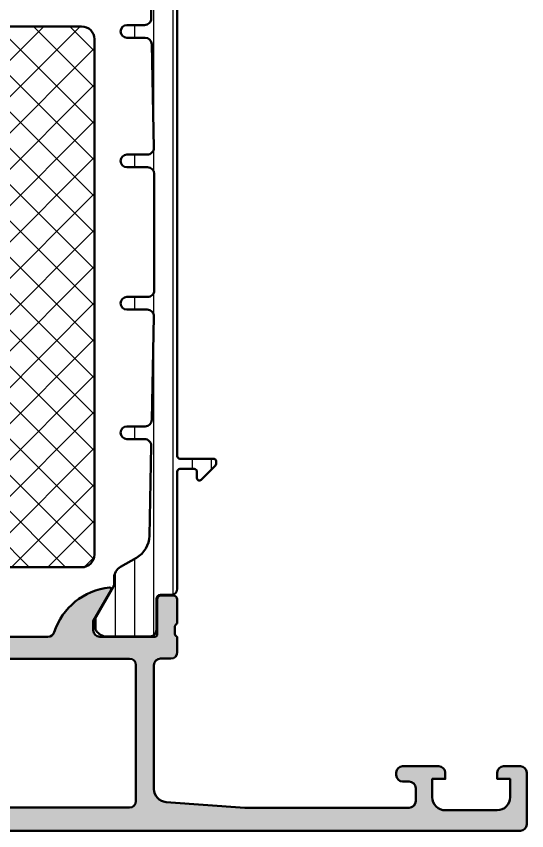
# Model space of a CAD drawing. Extents: x -35 to 63, y 0 to 100.
# Drawn here: x 23.5 to 63, y 0 to 62.9 of the extents above; entities that cross this region are included whole.
import ezdxf

# ---------------------------------------------------------------- set-up
doc = ezdxf.new("R2010")
doc.units = 0
for name, color, linetype, lineweight in [('0S-Alu contour', 7, 'Continuous', 50), ('0S-Alu hatch', 252, 'Continuous', 25), ('0S-Plastic contour', 254, 'Continuous', 50), ('0S-Plastic hatch', 253, 'Continuous', 25), ('0S-PT contour', 91, 'Continuous', 50), ('0S-PT hatch', 103, 'Continuous', 25)]:
    doc.layers.add(name, color=color, linetype=linetype, lineweight=lineweight)

# ---------------------------------------------------------------- blocks, each defined once
blk = doc.blocks.new('445610__4A74B0B7_3BEE_4CC4_B318_FDE7C0B896DA_')
at = {"layer": '0S-Alu hatch'}
h = blk.add_hatch(color=256, dxfattribs=at)
edge = h.paths.add_edge_path()
edge.add_line((-3.310000000000009, 13.31000000000002), (-2.710000000000015, 13.31))
edge.add_ellipse((-2.710000000000015, 12.8), major_axis=(-0.5100000000000016, 0), ratio=1, start_angle=180, end_angle=270, ccw=False)
edge.add_line((-2.200000000000013, 12.8), (-2.200000000000024, 7.499999999999991))
edge.add_ellipse((-2.710000000000015, 7.499999999999992), major_axis=(-0.5099999999999909, 0), ratio=1, start_angle=90, end_angle=180, ccw=False)
edge.add_line((-2.710000000000015, 6.990000000000001), (-3.309999999999995, 6.990000000000007))
edge.add_arc((-3.309999999999995, 6.499999999999992), 0.4900000000000154, 90, 180)
edge.add_line((-3.800000000000011, 6.499999999999992), (-3.799999999999961, 5.999999999999966))
edge.add_arc((-3.30999999999998, 5.999999999999992), 0.4899999999999807, 180, 269.9999999999983)
edge.add_line((-3.309999999999995, 5.510000000000012), (7.889999999999972, 5.510000000000005))
edge.add_ellipse((7.889999999999957, 5.000000000000011), major_axis=(-0.5099999999999936, 0), ratio=1, start_angle=180, end_angle=269.9999999999984, ccw=False)
edge.add_line((8.399999999999952, 5.000000000000011), (8.399999999999984, 2.200000000000017))
edge.add_ellipse((7.889999999999979, 2.200000000000014), major_axis=(-0.5100000000000052, 0), ratio=1, start_angle=90, end_angle=180, ccw=False)
edge.add_line((7.889999999999979, 1.690000000000009), (7.489999999999994, 1.690000000000004))
edge.add_arc((7.48999999999998, 1.199999999999998), 0.490000000000006, 89.99999999999834, 180)
edge.add_line((6.999999999999975, 1.199999999999998), (7.000000000000042, 0.4999999999999396))
edge.add_arc((7.490000000000009, 0.4999999999999795), 0.4899999999999665, 180, 270.0000000000008)
edge.add_line((7.490000000000016, 0.010000000000013), (62.49, 0.0100000000000001))
edge.add_arc((62.49, 0.5000000000000002), 0.4900000000000002, 270, 360)
edge.add_line((62.98, 0.5000000000000002), (62.98, 4.499999999999999))
edge.add_arc((62.49, 4.499999999999999), 0.490000000000002, 0, 90)
edge.add_line((62.49, 4.990000000000001), (61.18999999999999, 4.99))
edge.add_arc((61.18999999999999, 4.5), 0.4900000000000003, 90, 180)
edge.add_line((60.69999999999999, 4.5), (60.69999999999999, 4.010000000000005))
edge.add_line((60.69999999999999, 4.010000000000005), (61.69999999999999, 4.009999999999999))
edge.add_line((61.69999999999999, 4.009999999999999), (61.69999999999997, 2.599999999999995))
edge.add_ellipse((60.68999999999996, 2.600000000000012), major_axis=(-1.010000000000005, 0), ratio=1, start_angle=90.0000000000004, end_angle=180, ccw=False)
edge.add_line((60.68999999999997, 1.590000000000007), (56.69, 1.589999999999993))
edge.add_ellipse((56.68999999999999, 2.599999999999992), major_axis=(-1.009999999999999, 0), ratio=1, start_angle=0, end_angle=90.0000000000004, ccw=False)
edge.add_line((55.67999999999999, 2.599999999999992), (55.67999999999999, 4.009999999999999))
edge.add_line((55.67999999999999, 4.009999999999999), (56.67999999999999, 4.009999999999999))
edge.add_line((56.67999999999999, 4.009999999999999), (56.67999999999999, 4.499999999999998))
edge.add_arc((56.18999999999999, 4.499999999999998), 0.490000000000002, 0, 90)
edge.add_line((56.18999999999999, 4.99), (53.39000000000001, 4.99))
edge.add_arc((53.39000000000001, 4.499999999999996), 0.4900000000000038, 90, 180)
edge.add_line((52.9, 4.499999999999996), (52.9, 4.299999999999982))
edge.add_arc((53.39000000000001, 4.299999999999982), 0.490000000000002, 180, 270)
edge.add_line((53.39000000000001, 3.80999999999998), (53.89000000000001, 3.809999999999982))
edge.add_ellipse((53.89000000000001, 3.299999999999986), major_axis=(-0.5099999999999963, 0), ratio=1, start_angle=180, end_angle=270, ccw=False)
edge.add_line((54.40000000000001, 3.299999999999986), (54.39999999999999, 2.299999999999978))
edge.add_ellipse((53.88999999999999, 2.299999999999986), major_axis=(-0.5100000000000052, 0), ratio=1, start_angle=90, end_angle=180, ccw=False)
edge.add_line((53.88999999999999, 1.789999999999981), (41.18964331152376, 1.789999999999981))
edge.add_line((41.18964331152376, 1.789999999999981), (35.1180404795122, 2.223685916572258))
edge.add_ellipse((35.19, 3.231119203401299), major_axis=(-1.009999999999999, 0), ratio=1, start_angle=0, end_angle=85.91438322002477, ccw=False)
edge.add_line((34.17999999999999, 3.231119203401299), (34.18000000000024, 12.80000000000001))
edge.add_ellipse((34.69000000000024, 12.8), major_axis=(-0.5100000000000016, 0), ratio=1, start_angle=270.0000000000008, end_angle=360, ccw=False)
edge.add_line((34.69000000000023, 13.31), (35.49000000000001, 13.31))
edge.add_arc((35.49000000000001, 13.80000000000001), 0.4900000000000038, 270, 360)
edge.add_line((35.98000000000001, 13.80000000000001), (35.98000000000001, 14.99262344879951))
edge.add_ellipse((36.06883644654304, 15.26752059199312), major_axis=(-0.2888950563273834, 0), ratio=1, start_angle=-1.144255259760996, end_angle=72.09111310865973, ccw=False)
edge.add_line((35.77999900000005, 15.2732897379373), (35.77999900000004, 15.72668241068085))
edge.add_ellipse((36.06886709564321, 15.73244365946859), major_axis=(-0.2889255417371545, 0), ratio=1, start_angle=-72.08667931351499, end_angle=1.1425681414651763, ccw=False)
edge.add_line((35.98000000000003, 16.00736293485694), (35.98000000000002, 17.87999800000002))
edge.add_arc((35.69000000000003, 17.87999800000002), 0.2899999999999956, 0, 89.99999999999721)
edge.add_line((35.69000000000004, 18.16999800000002), (34.71002568095723, 18.16999800000001))
edge.add_arc((34.71002568095723, 17.87999800000002), 0.2899999999999885, 90, 180)
edge.add_line((34.42002568095724, 17.87999800000002), (34.42002568095726, 15.12000000000004))
edge.add_ellipse((34.29002568095724, 15.12000000000004), major_axis=(-0.1300000000000097, 0), ratio=1, start_angle=90, end_angle=180, ccw=False)
edge.add_line((34.29002568095724, 14.99000000000003), (29.99000000000005, 14.99000000000004))
edge.add_ellipse((29.99000000000005, 15.50000000000002), major_axis=(-0.5099999999999874, 0), ratio=1, start_angle=0, end_angle=90, ccw=False)
edge.add_line((29.48000000000007, 15.50000000000002), (29.48000000000014, 16.2026794919244))
edge.add_line((29.48000000000014, 16.2026794919244), (30.86283520358467, 18.59782032302762))
edge.add_arc((30.75188021535187, 18.66188021535177), 0.1281197846482875, 329.9999999999972, 455.622577550799)
edge.add_arc((31.22822324117371, 13.82339113815267), 4.989999999999554, 95.6225775507912, 162.2515836439295)
edge.add_ellipse((25.98999999999989, 15.50000000000053), major_axis=(-0.5100000000004781, 0), ratio=1, start_angle=90.0000000000008, end_angle=162.2515836439291, ccw=False)
edge.add_line((25.98999999999989, 14.99000000000005), (6.990000000000144, 14.99000000000003))
edge.add_ellipse((6.990000000000151, 15.50000000000094), major_axis=(-0.5100000000009111, 0), ratio=1, start_angle=17.74841635607021, end_angle=89.9999999999992, ccw=False)
edge.add_arc((1.751776758826338, 13.82339113815311), 4.989999999999107, 17.74841635607037, 84.3774224492091)
edge.add_arc((2.228119784648143, 18.66188021535176), 0.1281197846482884, 84.37742244921571, 209.9999999999992)
edge.add_line((2.117164796415334, 18.59782032302762), (3.499999999999857, 16.2026794919244))
edge.add_line((3.499999999999857, 16.2026794919244), (3.499999999999957, 15.50000000000009))
edge.add_ellipse((2.989999999999973, 15.50000000000002), major_axis=(-0.5099999999999838, 0), ratio=1, start_angle=90, end_angle=180, ccw=False)
edge.add_line((2.989999999999973, 14.99000000000004), (-1.310025680957231, 14.99000000000005))
edge.add_ellipse((-1.310025680957245, 15.12000000000005), major_axis=(-0.1300000000000026, 0), ratio=1, start_angle=0, end_angle=90.0000000000062, ccw=False)
edge.add_line((-1.440025680957248, 15.12000000000005), (-1.440025680957212, 17.87999800000001))
edge.add_arc((-1.730025680957204, 17.87999800000001), 0.289999999999992, 0, 90)
edge.add_line((-1.730025680957204, 18.16999800000001), (-2.710000000000015, 18.16999800000001))
edge.add_arc((-2.710000000000029, 17.87999800000001), 0.2899999999999991, 89.99999999999721, 180)
edge.add_line((-3.000000000000028, 17.87999800000001), (-3.000000000000007, 16.00736293485691))
edge.add_ellipse((-3.088867095643145, 15.73244365946855), major_axis=(-0.2889255417371483, 0), ratio=1, start_angle=178.8574318585939, end_angle=252.0866793135221, ccw=False)
edge.add_line((-2.799998999999971, 15.72668241068111), (-2.799999000000006, 15.27328973793624))
edge.add_ellipse((-3.088836446543062, 15.2675205919931), major_axis=(-0.2888950563274246, 0), ratio=1, start_angle=106.1312633629959, end_angle=181.144255259553, ccw=False)
edge.add_line((-3.00857017348752, 14.99), (-3.309999999999952, 14.99))
edge.add_arc((-3.30999999999998, 14.49999999999996), 0.4900000000000358, 89.99999999999667, 180)
edge.add_line((-3.800000000000016, 14.49999999999996), (-3.79999999999999, 13.80000000000002))
edge.add_arc((-3.309999999999995, 13.80000000000001), 0.4899999999999949, 180, 269.9999999999983)
edge = h.paths.add_edge_path()
edge.add_ellipse((-0.2099999999999866, 12.79999999999998), major_axis=(-0.5000000000000142, 0), ratio=1, start_angle=269.9999999999984, end_angle=360, ccw=False)
edge.add_line((-0.2099999999999724, 13.29999999999999), (32.29000000000026, 13.29999999999922))
edge.add_ellipse((32.29000000000025, 12.79999999999921), major_axis=(-0.5000000000000107, 0), ratio=1, start_angle=180, end_angle=269.9999999999984, ccw=False)
edge.add_line((32.79000000000027, 12.79999999999921), (32.79000000000025, 2.300000000000004))
edge.add_ellipse((32.29000000000025, 2.300000000000004), major_axis=(-0.5, 0), ratio=1, start_angle=90, end_angle=180, ccw=False)
edge.add_line((32.29000000000025, 1.800000000000004), (10.49, 1.800000000000003))
edge.add_ellipse((10.49000000000001, 2.30000000000001), major_axis=(-0.5000000000000071, 0), ratio=1, start_angle=0, end_angle=89.9999999999992, ccw=False)
edge.add_line((9.99, 2.300000000000006), (9.989999999999974, 5.300000000000005))
edge.add_arc((8.28999999999997, 5.300000000000005), 1.700000000000002, 0, 89.99999999999953)
edge.add_line((8.289999999999983, 7.000000000000007), (-0.2099999999999795, 7.000000000000007))
edge.add_ellipse((-0.2099999999999724, 7.500000000000029), major_axis=(-0.5000000000000214, 0), ratio=1, start_angle=0, end_angle=89.9999999999992, ccw=False)
edge.add_line((-0.7099999999999937, 7.500000000000029), (-0.7100000000000009, 12.79999999999998))
at = {"layer": '0S-Alu contour', "color": 7}
for points in [[(2.117164796415334, 18.59782032302762), (3.499999999999857, 16.2026794919244), (3.499999999999957, 15.50000000000009)], [(29.48000000000007, 15.50000000000002), (29.48000000000014, 16.2026794919244), (30.86283520358467, 18.59782032302762)], [(-3.000000000000028, 17.87999800000001), (-3.000000000000007, 16.00736293485691)], [(-1.730025680957204, 18.16999800000001), (-2.710000000000015, 18.16999800000001)], [(-1.440025680957248, 15.12000000000005), (-1.440025680957212, 17.87999800000001)], [(34.42002568095724, 17.87999800000002), (34.42002568095726, 15.12000000000004)], [(35.69000000000004, 18.16999800000002), (34.71002568095723, 18.16999800000001)], [(35.98000000000003, 16.00736293485694), (35.98000000000002, 17.87999800000002)], [(-2.799998999999971, 15.72668241068111), (-2.799999000000006, 15.27328973793624)], [(35.77999900000005, 15.2732897379373), (35.77999900000004, 15.72668241068085)], [(-3.800000000000016, 14.49999999999996), (-3.79999999999999, 13.80000000000002)], [(-3.00857017348752, 14.99), (-3.309999999999952, 14.99)], [(2.989999999999973, 14.99000000000004), (-1.310025680957231, 14.99000000000005)], [(25.98999999999989, 14.99000000000005), (6.990000000000144, 14.99000000000003)], [(34.29002568095724, 14.99000000000003), (29.99000000000005, 14.99000000000004)], [(35.98000000000001, 13.80000000000001), (35.98000000000001, 14.99262344879951)], [(-3.310000000000009, 13.31000000000002), (-2.710000000000015, 13.31)], [(-0.2099999999999724, 13.29999999999999), (32.29000000000026, 13.29999999999922)], [(34.69000000000023, 13.31), (35.49000000000001, 13.31)], [(-2.200000000000013, 12.8), (-2.200000000000024, 7.499999999999991)], [(-0.7099999999999937, 7.500000000000029), (-0.7100000000000009, 12.79999999999998)], [(32.79000000000027, 12.79999999999921), (32.79000000000025, 2.300000000000004)], [(34.17999999999999, 3.231119203401299), (34.18000000000024, 12.80000000000001)], [(-2.710000000000015, 6.990000000000001), (-3.309999999999995, 6.990000000000007)], [(8.289999999999983, 7.000000000000007), (-0.2099999999999795, 7.000000000000007)], [(-3.800000000000011, 6.499999999999992), (-3.799999999999961, 5.999999999999966)], [(-3.309999999999995, 5.510000000000012), (7.889999999999972, 5.510000000000005)], [(9.99, 2.300000000000006), (9.989999999999974, 5.300000000000005)], [(8.399999999999952, 5.000000000000011), (8.399999999999984, 2.200000000000017)], [(52.9, 4.499999999999996), (52.9, 4.299999999999982)], [(56.18999999999999, 4.99), (53.39000000000001, 4.99)], [(55.67999999999999, 2.599999999999992), (55.67999999999999, 4.009999999999999), (56.67999999999999, 4.009999999999999), (56.67999999999999, 4.499999999999998)], [(60.69999999999999, 4.5), (60.69999999999999, 4.010000000000005), (61.69999999999999, 4.009999999999999), (61.69999999999997, 2.599999999999995)], [(62.49, 4.990000000000001), (61.18999999999999, 4.99)], [(62.98, 0.5000000000000002), (62.98, 4.499999999999999)], [(53.39000000000001, 3.80999999999998), (53.89000000000001, 3.809999999999982)], [(54.40000000000001, 3.299999999999986), (54.39999999999999, 2.299999999999978)], [(53.88999999999999, 1.789999999999981), (41.18964331152376, 1.789999999999981), (35.1180404795122, 2.223685916572258)], [(7.889999999999979, 1.690000000000009), (7.489999999999994, 1.690000000000004)], [(32.29000000000025, 1.800000000000004), (10.49, 1.800000000000003)], [(60.68999999999997, 1.590000000000007), (56.69, 1.589999999999993)], [(6.999999999999975, 1.199999999999998), (7.000000000000042, 0.4999999999999396)], [(7.490000000000016, 0.010000000000013), (62.49, 0.0100000000000001)]]:
    blk.add_lwpolyline(points, dxfattribs=at)
for centre, radius, start, end in [((2.228119784648143, 18.66188021535176), 0.1281197846482884, 84.37742244921571, 209.9999999999992), ((1.751776758826338, 13.82339113815311), 4.989999999999107, 17.74841635607037, 84.3774224492091), ((31.22822324117371, 13.82339113815267), 4.989999999999554, 95.6225775507912, 162.2515836439295), ((30.75188021535187, 18.66188021535177), 0.1281197846482875, 329.9999999999972, 95.6225775507991), ((-2.710000000000029, 17.87999800000001), 0.2899999999999991, 89.99999999999721, 180), ((-1.730025680957204, 17.87999800000001), 0.289999999999992, 0, 90), ((34.71002568095723, 17.87999800000002), 0.2899999999999885, 90, 180), ((35.69000000000003, 17.87999800000002), 0.2899999999999956, 0, 89.99999999999721), ((-3.30999999999998, 14.49999999999996), 0.4900000000000358, 89.99999999999667, 180), ((-3.309999999999995, 13.80000000000001), 0.4899999999999949, 180, 269.9999999999983), ((35.49000000000001, 13.80000000000001), 0.4900000000000038, 270, 0), ((-3.309999999999995, 6.499999999999992), 0.4900000000000154, 90, 180), ((8.28999999999997, 5.300000000000005), 1.700000000000002, 0, 89.99999999999953), ((-3.30999999999998, 5.999999999999992), 0.4899999999999807, 180, 269.9999999999983), ((53.39000000000001, 4.499999999999996), 0.4900000000000038, 90, 180), ((56.18999999999999, 4.499999999999998), 0.490000000000002, 0, 90), ((61.18999999999999, 4.5), 0.4900000000000003, 90, 180), ((62.49, 4.499999999999999), 0.490000000000002, 0, 90), ((53.39000000000001, 4.299999999999982), 0.490000000000002, 180, 270), ((7.48999999999998, 1.199999999999998), 0.490000000000006, 89.99999999999834, 180), ((7.490000000000009, 0.4999999999999795), 0.4899999999999665, 180, 270.0000000000008), ((62.49, 0.5000000000000002), 0.4900000000000002, 270, 0)]:
    blk.add_arc(centre, radius, start, end, dxfattribs=at)
at = {"layer": '0S-Alu contour', "color": 7, "extrusion": (0, 0, -1)}
for centre, radius, start, end in [((3.088867095643145, 15.73244365946855), 0.2889255417371483, 107.9133206864779, 181.1425681414062), ((-36.06886709564321, 15.73244365946859), 0.2889255417371545, 358.8574318585348, 72.08667931351503), ((3.088836446543062, 15.2675205919931), 0.2888950563274246, 178.855744740447, 253.8687366370041), ((1.310025680957245, 15.12000000000005), 0.1300000000000026, 269.9999999999938, 0), ((-2.989999999999973, 15.50000000000002), 0.5099999999999838, 180, 270), ((-6.990000000000151, 15.50000000000094), 0.5100000000009111, 270.0000000000008, 342.2515836439298), ((-25.98999999999989, 15.50000000000053), 0.5100000000004781, 197.748416356071, 269.9999999999992), ((-29.99000000000005, 15.50000000000002), 0.5099999999999874, 270, 0), ((-34.29002568095724, 15.12000000000004), 0.1300000000000097, 180, 270), ((-36.06883644654304, 15.26752059199312), 0.2888950563273834, 287.9088868913403, 1.144255259760998), ((2.710000000000015, 12.8), 0.5100000000000016, 90, 180), ((0.2099999999999866, 12.79999999999998), 0.5000000000000142, 0, 90.0000000000016), ((-32.29000000000025, 12.79999999999921), 0.5000000000000107, 90.0000000000016, 180), ((-34.69000000000024, 12.8), 0.5100000000000016, 0, 89.9999999999992), ((2.710000000000015, 7.499999999999992), 0.5099999999999909, 180, 270), ((0.2099999999999724, 7.500000000000029), 0.5000000000000214, 270.0000000000008, 0), ((-7.889999999999957, 5.000000000000011), 0.5099999999999936, 90.0000000000016, 180), ((-53.89000000000001, 3.299999999999986), 0.5099999999999963, 90, 180), ((-35.19, 3.231119203401299), 1.009999999999999, 274.0856167799752, 0), ((-56.68999999999999, 2.599999999999992), 1.009999999999999, 269.9999999999996, 0), ((-60.68999999999996, 2.600000000000012), 1.010000000000005, 180, 269.9999999999996), ((-7.889999999999979, 2.200000000000014), 0.5100000000000052, 180, 270), ((-10.49000000000001, 2.30000000000001), 0.5000000000000071, 270.0000000000008, 0), ((-32.29000000000025, 2.300000000000004), 0.5, 180, 270), ((-53.88999999999999, 2.299999999999986), 0.5100000000000052, 180, 270)]:
    blk.add_arc(centre, radius, start, end, dxfattribs=at)
blk = doc.blocks.new('245333__9F7AA173_526E_4B7B_A4AD_E377A7B08320___57BA1373_CE20_45E9_87EE_BB8EEB695EC3_')
at = {"layer": '0S-Plastic hatch'}
h = blk.add_hatch(dxfattribs=at)
h.set_pattern_fill('ANSI31', color=256, scale=0.4680000000000001, angle=45, style=0)
h.set_pattern_definition([(90, (0, 0), (-1.4859, 0), [])])
edge = h.paths.add_edge_path()
edge.add_line((35.9799999999999, 73.79000300000001), (35.97999999999994, 64.75000000000772))
edge.add_arc((36.18999999999995, 64.75000000000772), 0.2100000000000186, 180, 269.9999999999942)
edge.add_line((36.18999999999993, 64.5400000000077), (37.28999999999603, 64.54000000000758))
edge.add_arc((37.28999999999606, 64.75000000000777), 0.2100000000001927, 269.9999999999923, 360)
edge.add_line((37.49999999999625, 64.75000000000777), (37.49999999999624, 65.25000000000765))
edge.add_ellipse((37.68999999999625, 65.25000000000765), major_axis=(-0.1900000000000119, 0), ratio=1, start_angle=224.9999999999985, end_angle=360, ccw=False)
edge.add_line((37.82435028842171, 65.38435028843311), (38.92435028842167, 64.28435028843313))
edge.add_ellipse((38.78999999999614, 64.15000000000761), major_axis=(-0.1900000000001142, 0), ratio=1, start_angle=180, end_angle=224.9999999999985, ccw=False)
edge.add_line((38.97999999999626, 64.15000000000761), (38.97999999999601, 63.95000000000724))
edge.add_ellipse((38.7899999999962, 63.95000000000746), major_axis=(-0.1899999999998059, 0), ratio=1, start_angle=90.00000000000222, end_angle=180, ccw=False)
edge.add_line((38.78999999999621, 63.76000000000765), (36.18999999999616, 63.76000000000765))
edge.add_arc((36.18999999999616, 63.55000000001142), 0.2099999999962208, 90, 180)
edge.add_line((35.97999999999994, 63.55000000001142), (35.98000000000008, 28.94999999999605))
edge.add_arc((36.18999999999618, 28.94999999999606), 0.2099999999961035, 180, 270.0000000000019)
edge.add_line((36.18999999999618, 28.73999999999995), (38.78999999999623, 28.73999999999996))
edge.add_ellipse((38.78999999999623, 28.55000000000017), major_axis=(-0.1899999999997881, 0), ratio=1, start_angle=180, end_angle=270, ccw=False)
edge.add_line((38.97999999999601, 28.55000000000017), (38.97999999999625, 28.35000000000023))
edge.add_ellipse((38.78999999999623, 28.34999999999999), major_axis=(-0.1900000000000297, 0), ratio=1, start_angle=135.0000000000015, end_angle=180, ccw=False)
edge.add_line((38.92435028842169, 28.21564971157453), (37.8243502884217, 27.1156497115745))
edge.add_ellipse((37.68999999999625, 27.24999999999996), major_axis=(-0.1900000000000061, 0), ratio=1, start_angle=0, end_angle=135.0000000000008, ccw=False)
edge.add_line((37.49999999999625, 27.24999999999996), (37.49999999999623, 27.74999999999982))
edge.add_arc((37.28999999999604, 27.74999999999982), 0.2100000000001927, 0, 90.0000000000039)
edge.add_line((37.28999999999603, 27.96000000000001), (36.19000000000376, 27.9599999999999))
edge.add_arc((36.19000000000378, 27.74999999999621), 0.2100000000036957, 90.0000000000058, 180)
edge.add_line((35.98000000000008, 27.74999999999621), (35.98000000000012, 18.70999700000015))
edge.add_ellipse((35.49000000000001, 18.70999700000015), major_axis=(-0.4900000000001051, 0), ratio=1, start_angle=90, end_angle=180, ccw=False)
edge.add_line((35.49000000000001, 18.21999700000005), (34.67966598775748, 18.21999700000005))
edge.add_arc((34.67966598775748, 17.90999700000005), 0.3100000000000058, 90, 180)
edge.add_line((34.36966598775747, 17.90999700000005), (34.3700006171609, 15.50999722277399))
edge.add_ellipse((33.88000531041846, 15.50999530673881), major_axis=(-0.4899953067461825, 0), ratio=1, start_angle=89.99992156327039, end_angle=180.0002240452365, ccw=False)
edge.add_line((33.88000463962509, 15.01999999999308), (30.4041775038158, 15.02000000000004))
edge.add_ellipse((30.5457711508919, 15.9998180747229), major_axis=(-0.9899960709244822, 0), ratio=1, start_angle=-32.74075698837771, end_angle=81.77710364110038, ccw=False)
edge.add_line((29.71305944591097, 16.53524634894238), (31.0316956091938, 18.81919149350408))
edge.add_arc((30.59002263812886, 19.0741914672896), 0.5099999999999504, 330.0000034006556, 360.5398516222337)
edge.add_line((31.10000000000014, 19.07899671221207), (31.10000000000014, 19.53149545762271))
edge.add_ellipse((32.09000000000009, 19.5314954576227), major_axis=(-0.9899999999999485, 0), ratio=1, start_angle=299.9999999999983, end_angle=360, ccw=False)
edge.add_line((31.59500000000014, 20.38886060736926), (32.81844590919087, 21.09521743237943))
edge.add_arc((31.81344590919093, 22.83592849398618), 2.009999999999998, 299.9999999999981, 358.8298047176656)
edge.add_line((33.82302670811729, 22.79487958917156), (33.96488342538069, 29.73958460624113))
edge.add_arc((33.45498978983221, 29.75000000000007), 0.5100000000000029, 358.8298047176656, 449.9999999999992)
edge.add_line((33.45498978983221, 30.26000000000007), (32.09000000000002, 30.26000000000007))
edge.add_ellipse((32.09000000000002, 30.75000000000007), major_axis=(-0.490000000000002, 0), ratio=1, start_angle=-90, end_angle=90, ccw=False)
edge.add_line((32.09000000000002, 31.24000000000007), (33.49584299149152, 31.24000000000006))
edge.add_arc((33.49584299149153, 31.75000000000006), 0.509999999999998, 269.9999999999992, 358.8298047176656)
edge.add_line((34.00573662704001, 31.73958460624112), (34.16914943367726, 39.73958460624118))
edge.add_arc((33.65925579812883, 39.75000000000012), 0.5099999999999497, 358.829804717665, 450)
edge.add_line((33.65925579812883, 40.26000000000006), (32.09, 40.26000000000005))
edge.add_ellipse((32.09, 40.75000000000005), major_axis=(-0.4900000000000091, 0), ratio=1, start_angle=-90, end_angle=90, ccw=False)
edge.add_line((32.09, 41.24000000000006), (33.68999999999993, 41.24000000000005))
edge.add_arc((33.68999999999993, 41.75000000000014), 0.5100000000000762, 269.9999999999992, 360)
edge.add_line((34.20000000000001, 41.75000000000014), (34.20000000000002, 50.75000000000003))
edge.add_arc((33.69, 50.75000000000003), 0.5100000000000194, 0, 90)
edge.add_line((33.69, 51.26000000000005), (32.09, 51.26000000000006))
edge.add_ellipse((32.09, 51.75000000000006), major_axis=(-0.490000000000002, 0), ratio=1, start_angle=-90, end_angle=90, ccw=False)
edge.add_line((32.09, 52.24000000000007), (33.6592557981288, 52.24000000000007))
edge.add_arc((33.65925579812879, 52.75000000000005), 0.5099999999999909, 270.0000000000008, 361.1701952823338)
edge.add_line((34.16914943367726, 52.76041539375898), (34.00573662704, 60.76041539375897))
edge.add_arc((33.49584299149153, 60.75000000000003), 0.5099999999999923, 1.170195282334975, 89.99999999999841)
edge.add_line((33.49584299149154, 61.26000000000002), (32.08999999999999, 61.26000000000008))
edge.add_ellipse((32.08999999999999, 61.75000000000006), major_axis=(-0.4899999999999878, 0), ratio=1, start_angle=-90, end_angle=90, ccw=False)
edge.add_line((32.08999999999999, 62.24000000000005), (33.45498978983221, 62.24000000000007))
edge.add_arc((33.45498978983221, 62.75000000000008), 0.5100000000000052, 270.0000000000008, 361.1701952823338)
edge.add_line((33.96488342538069, 62.760415393759), (33.8230267081173, 69.70512041082854))
edge.add_arc((31.813445909191, 69.66407150601391), 2.009999999999938, 1.170195282334975, 60.00000000000032)
edge.add_line((32.81844590919096, 71.40478256762059), (31.59500000000013, 72.11113939263088))
edge.add_ellipse((32.09000000000014, 72.96850454237746), major_axis=(-0.9899999999999975, 0), ratio=1, start_angle=0, end_angle=59.999999999999204, ccw=False)
edge.add_line((31.10000000000014, 72.96850454237746), (31.10000000000016, 73.42100328780221))
edge.add_arc((30.59002263812852, 73.42580853271029), 0.510000000000182, 359.4601483793812, 389.9999965993455)
edge.add_line((31.03169560919365, 73.68080850649594), (29.71305944591087, 75.96475365105759))
edge.add_ellipse((30.54577115089172, 76.50018192527719), major_axis=(-0.9899960709244671, 0), ratio=1, start_angle=-81.7771036411026, end_angle=32.740756988386124, ccw=False)
edge.add_line((30.40417750381565, 77.48000000000003), (33.88000463962494, 77.48000000000697))
edge.add_ellipse((33.88000463962494, 76.99000402256141), major_axis=(-0.4899959774455595, 0), ratio=1, start_angle=179.9920112387995, end_angle=269.9999999999992, ccw=False)
edge.add_line((34.37000061230754, 76.98993570233131), (34.36966599077062, 74.59004622301168))
edge.add_arc((34.67966598777279, 74.59000300001547), 0.3100000000154499, 179.9920113055905, 269.9999999971463)
edge.add_line((34.67966598775735, 74.28000300000002), (35.48999999999983, 74.28000300000006))
edge.add_ellipse((35.48999999999984, 73.79000300000001), major_axis=(-0.4900000000000518, 0), ratio=1, start_angle=180, end_angle=270.0000000000008, ccw=False)
at = {"layer": '0S-Plastic contour', "color": 7}
for points in [[(30.40417750381565, 77.48000000000003), (33.88000463962494, 77.48000000000697)], [(34.37000061230754, 76.98993570233131), (34.36966599077062, 74.59004622301168)], [(31.03169560919365, 73.68080850649594), (29.71305944591087, 75.96475365105759)], [(34.67966598775735, 74.28000300000002), (35.48999999999983, 74.28000300000006)], [(35.9799999999999, 73.79000300000001), (35.97999999999994, 64.75000000000772)], [(31.10000000000014, 72.96850454237746), (31.10000000000016, 73.42100328780221)], [(32.81844590919096, 71.40478256762059), (31.59500000000013, 72.11113939263088)], [(33.96488342538069, 62.760415393759), (33.8230267081173, 69.70512041082854)], [(37.49999999999625, 64.75000000000777), (37.49999999999624, 65.25000000000765)], [(37.82435028842171, 65.38435028843311), (38.92435028842167, 64.28435028843313)], [(36.18999999999993, 64.5400000000077), (37.28999999999603, 64.54000000000758)], [(35.97999999999994, 63.55000000001142), (35.98000000000008, 28.94999999999605)], [(38.78999999999621, 63.76000000000765), (36.18999999999616, 63.76000000000765)], [(38.97999999999626, 64.15000000000761), (38.97999999999601, 63.95000000000724)], [(32.08999999999999, 62.24000000000005), (33.45498978983221, 62.24000000000007)], [(33.49584299149154, 61.26000000000002), (32.08999999999999, 61.26000000000008)], [(34.16914943367726, 52.76041539375898), (34.00573662704, 60.76041539375897)], [(32.09, 52.24000000000007), (33.6592557981288, 52.24000000000007)], [(33.69, 51.26000000000005), (32.09, 51.26000000000006)], [(34.20000000000001, 41.75000000000014), (34.20000000000002, 50.75000000000003)], [(32.09, 41.24000000000006), (33.68999999999993, 41.24000000000005)], [(33.65925579812883, 40.26000000000006), (32.09, 40.26000000000005)], [(34.00573662704001, 31.73958460624112), (34.16914943367726, 39.73958460624118)], [(32.09000000000002, 31.24000000000007), (33.49584299149152, 31.24000000000006)], [(33.45498978983221, 30.26000000000007), (32.09000000000002, 30.26000000000007)], [(33.82302670811729, 22.79487958917156), (33.96488342538069, 29.73958460624113)], [(36.18999999999618, 28.73999999999995), (38.78999999999623, 28.73999999999996)], [(38.97999999999601, 28.55000000000017), (38.97999999999625, 28.35000000000023)], [(35.98000000000008, 27.74999999999621), (35.98000000000012, 18.70999700000015)], [(37.28999999999603, 27.96000000000001), (36.19000000000376, 27.9599999999999)], [(37.49999999999625, 27.24999999999996), (37.49999999999623, 27.74999999999982)], [(38.92435028842169, 28.21564971157453), (37.8243502884217, 27.1156497115745)], [(31.59500000000014, 20.38886060736926), (32.81844590919087, 21.09521743237943)], [(31.10000000000014, 19.07899671221207), (31.10000000000014, 19.53149545762271)], [(29.71305944591097, 16.53524634894238), (31.0316956091938, 18.81919149350408)], [(34.36966598775747, 17.90999700000005), (34.3700006171609, 15.50999722277399)], [(35.49000000000001, 18.21999700000005), (34.67966598775748, 18.21999700000005)], [(33.88000463962509, 15.01999999999308), (30.4041775038158, 15.02000000000004)]]:
    blk.add_lwpolyline(points, dxfattribs=at)
at = {"layer": '0S-Plastic contour', "color": 7, "extrusion": (0, 0, -1)}
for centre, radius, start, end in [((-30.54577115089172, 76.50018192527719), 0.9899960709244671, 327.259243011614, 81.77710364110266), ((-33.88000463962494, 76.99000402256141), 0.4899959774455596, 90.00000000000082, 180.0079887612006), ((-35.48999999999984, 73.79000300000001), 0.4900000000000518, 89.99999999999918, 180), ((-32.09000000000014, 72.96850454237746), 0.9899999999999975, 300.0000000000008, 0), ((-37.68999999999625, 65.25000000000765), 0.1900000000000119, 0, 135.0000000000015), ((-38.78999999999614, 64.15000000000761), 0.1900000000001142, 135.0000000000015, 180), ((-38.7899999999962, 63.95000000000746), 0.1899999999998059, 180, 269.9999999999978), ((-32.08999999999999, 61.75000000000006), 0.4899999999999878, 270, 90), ((-32.09, 51.75000000000006), 0.490000000000002, 270, 90), ((-32.09, 40.75000000000005), 0.4900000000000091, 270, 90), ((-32.09000000000002, 30.75000000000007), 0.490000000000002, 270, 90), ((-38.78999999999623, 28.55000000000017), 0.1899999999997881, 90, 180), ((-38.78999999999623, 28.34999999999999), 0.1900000000000297, 180, 224.9999999999985), ((-37.68999999999625, 27.24999999999996), 0.1900000000000062, 224.9999999999992, 0), ((-32.09000000000009, 19.5314954576227), 0.9899999999999486, 0, 60.00000000000173), ((-35.49000000000001, 18.70999700000015), 0.4900000000001051, 180, 270), ((-30.5457711508919, 15.9998180747229), 0.9899960709244822, 278.2228963588997, 32.74075698837767), ((-33.88000531041846, 15.50999530673881), 0.4899953067461825, 179.9997759547635, 270.0000784367296)]:
    blk.add_arc(centre, radius, start, end, dxfattribs=at)
at = {"layer": '0S-Plastic contour', "color": 7}
for centre, radius, start, end in [((34.67966598777279, 74.59000300001547), 0.3100000000154499, 179.9920113055905, 269.9999999971463), ((30.59002263812852, 73.42580853271029), 0.510000000000182, 359.4601483793812, 29.99999659934544), ((31.813445909191, 69.66407150601391), 2.009999999999938, 1.170195282334975, 60.00000000000032), ((36.18999999999995, 64.75000000000772), 0.2100000000000186, 180, 269.9999999999942), ((37.28999999999606, 64.75000000000777), 0.2100000000001927, 269.9999999999923, 0), ((36.18999999999616, 63.55000000001142), 0.2099999999962208, 90, 180), ((33.45498978983221, 62.75000000000008), 0.5100000000000052, 270.0000000000008, 1.170195282333729), ((33.49584299149153, 60.75000000000003), 0.5099999999999923, 1.170195282334975, 89.99999999999841), ((33.65925579812879, 52.75000000000005), 0.5099999999999909, 270.0000000000008, 1.170195282333729), ((33.69, 50.75000000000003), 0.5100000000000194, 0, 90), ((33.68999999999993, 41.75000000000014), 0.5100000000000762, 269.9999999999992, 0), ((33.65925579812883, 39.75000000000012), 0.5099999999999497, 358.829804717665, 90), ((33.49584299149153, 31.75000000000006), 0.509999999999998, 269.9999999999992, 358.8298047176656), ((33.45498978983221, 29.75000000000007), 0.5100000000000029, 358.8298047176656, 89.9999999999992), ((36.18999999999618, 28.94999999999606), 0.2099999999961035, 180, 270.0000000000019), ((36.19000000000378, 27.74999999999621), 0.2100000000036957, 90.0000000000058, 180), ((37.28999999999604, 27.74999999999982), 0.2100000000001927, 0, 90.0000000000039), ((31.81344590919093, 22.83592849398618), 2.009999999999998, 299.9999999999981, 358.8298047176656), ((30.59002263812886, 19.0741914672896), 0.5099999999999504, 330.0000034006556, 0.5398516222337681), ((34.67966598775748, 17.90999700000005), 0.3100000000000058, 90, 180)]:
    blk.add_arc(centre, radius, start, end, dxfattribs=at)
blk = doc.blocks.new('465900__CB532EB1_6061_4CC6_B589_75F19FBD6495_')
at = {"layer": '0S-PT hatch'}
h = blk.add_hatch(dxfattribs=at)
h.set_pattern_fill('ANSI37', color=256, scale=0.625, angle=90, style=0)
h.set_pattern_definition([(135, (0, 0), (-1.403165018917055, -1.403165018917055), []), (225, (0, 0), (1.403165018917055, -1.403165018917055), [])])
edge = h.paths.add_edge_path()
edge.add_line((29.57999999999995, 61.14999999999987), (29.58000000000001, 21.3500000000001))
edge.add_ellipse((28.58999999999996, 21.3500000000001), major_axis=(-0.9900000000000446, 0), ratio=1, start_angle=90.0000000000004, end_angle=180, ccw=False)
edge.add_line((28.58999999999997, 20.36000000000005), (12.21179744661188, 20.36000000000002))
edge.add_line((12.21179744661188, 20.36000000000002), (2.59000000000006, 20.36000000000001))
edge.add_ellipse((2.59000000000006, 21.35000000000001), major_axis=(-0.9899999999999913, 0), ratio=1, start_angle=0, end_angle=90, ccw=False)
edge.add_line((1.600000000000068, 21.35000000000001), (1.600000000000065, 22.45324919696233))
edge.add_line((1.600000000000065, 22.45324919696233), (-5.173803639684231, 31.77659005944563))
edge.add_ellipse((-3.563859820878143, 32.94628271150757), major_axis=(-1.989999999999907, 0), ratio=1, start_angle=9.360190801912609, end_angle=35.999999999999204, ccw=False)
edge.add_line((-5.527363772053766, 32.62262821406107), (-8.351706504563815, 49.75697412462211))
edge.add_ellipse((-6.388202553388076, 50.08062862206867), major_axis=(-1.99000000000003, 0), ratio=1, start_angle=-45.00000000000023, end_angle=9.360190801913689, ccw=False)
edge.add_line((-7.795345047949322, 51.48777111662993), (-3.88871536981501, 55.39440079476418))
edge.add_arc((-5.30999999999998, 56.81568542494911), 2.009999999999989, 315.0000000000007, 360)
edge.add_line((-3.299999999999991, 56.81568542494911), (-3.299999999999847, 60.53341924626914))
edge.add_ellipse((-2.309999999999824, 60.53341924626911), major_axis=(-0.9900000000000233, 0), ratio=1, start_angle=299.9999999999995, end_angle=360, ccw=False)
edge.add_line((-2.804999999999829, 61.39078439601573), (-1.737050807568827, 62.00736514974661))
edge.add_ellipse((-1.242050807568809, 61.15000000000001), major_axis=(-0.9900000000000071, 0), ratio=1, start_angle=270, end_angle=300.000000000001, ccw=False)
edge.add_line((-1.242050807568809, 62.14000000000003), (12.21179744661189, 62.13999999999996))
edge.add_line((12.21179744661189, 62.13999999999996), (28.5899999999999, 62.13999999999993))
edge.add_ellipse((28.5899999999999, 61.14999999999987), major_axis=(-0.9900000000000517, 0), ratio=1, start_angle=180, end_angle=270, ccw=False)
at = {"layer": '0S-PT contour', "color": 7}
for points in [[(-2.804999999999829, 61.39078439601573), (-1.737050807568827, 62.00736514974661)], [(-1.242050807568809, 62.14000000000003), (12.21179744661189, 62.13999999999996), (28.5899999999999, 62.13999999999993)], [(29.57999999999995, 61.14999999999987), (29.58000000000001, 21.3500000000001)], [(-3.299999999999991, 56.81568542494911), (-3.299999999999847, 60.53341924626914)], [(-7.795345047949322, 51.48777111662993), (-3.88871536981501, 55.39440079476418)], [(-5.527363772053766, 32.62262821406107), (-8.351706504563815, 49.75697412462211)], [(1.600000000000068, 21.35000000000001), (1.600000000000065, 22.45324919696233), (-5.173803639684231, 31.77659005944563)], [(28.58999999999997, 20.36000000000005), (12.21179744661188, 20.36000000000002), (2.59000000000006, 20.36000000000001)]]:
    blk.add_lwpolyline(points, dxfattribs=at)
at = {"layer": '0S-PT contour', "color": 7, "extrusion": (0, 0, -1)}
for centre, radius, start, end in [((1.242050807568809, 61.15000000000001), 0.9900000000000071, 59.99999999999899, 90), ((-28.5899999999999, 61.14999999999987), 0.9900000000000517, 90, 180), ((2.309999999999824, 60.53341924626911), 0.9900000000000233, 0, 60.00000000000052), ((6.388202553388076, 50.08062862206867), 1.99000000000003, 350.6398091980863, 45.00000000000022), ((3.563859820878143, 32.94628271150757), 1.989999999999907, 324.0000000000009, 350.6398091980874), ((-2.59000000000006, 21.35000000000001), 0.9899999999999913, 270, 0), ((-28.58999999999996, 21.3500000000001), 0.9900000000000446, 180, 269.9999999999996)]:
    blk.add_arc(centre, radius, start, end, dxfattribs=at)
at = {"layer": '0S-PT contour', "color": 7}
blk.add_arc((-5.30999999999998, 56.81568542494911), 2.009999999999989, 315.0000000000007, 0, dxfattribs=at)
blk = doc.blocks.new('465900__2861CD55_15EC_4787_AEF2_9B0768E5E201_')
at = {"layer": '0S-Alu contour', "color": 7}
blk.add_blockref('445610__4A74B0B7_3BEE_4CC4_B318_FDE7C0B896DA_', (0, 0), dxfattribs=at)
at = {"layer": '0S-Plastic contour', "color": 7}
blk.add_blockref('245333__9F7AA173_526E_4B7B_A4AD_E377A7B08320___57BA1373_CE20_45E9_87EE_BB8EEB695EC3_', (0, 0), dxfattribs=at)
at = {"layer": '0S-PT contour', "color": 7}
blk.add_blockref('465900__CB532EB1_6061_4CC6_B589_75F19FBD6495_', (0, 0), dxfattribs=at)

msp = doc.modelspace()

# ---------------------------------------------------------------- block references
at = {"layer": '0S-Alu contour', "color": 7}
msp.add_blockref('465900__2861CD55_15EC_4787_AEF2_9B0768E5E201_', (0, 0), dxfattribs=at)

doc.saveas('drawing.dxf')
